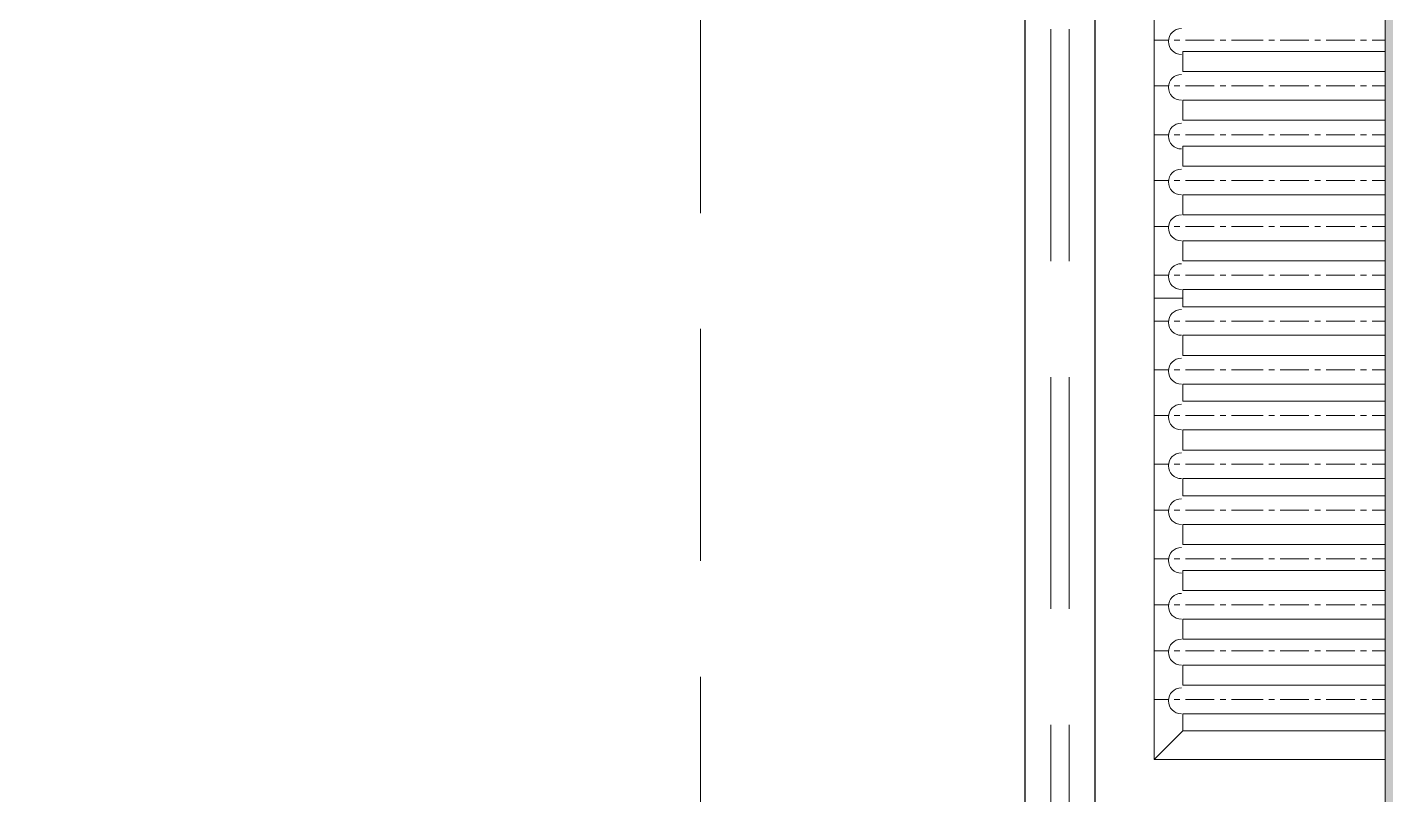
# Model space of a CAD drawing. Header units: metres. Extents: x 149 to 429, y -3 to 162.
# Drawn here: x 363.793 to 366.722, y 105.493 to 107.149 of the extents above; entities that cross this region are included whole.
import ezdxf

# ---------------------------------------------------------------- set-up
doc = ezdxf.new("R2010")
doc.units = ezdxf.units.M
doc.linetypes.add('IMPORT-Dashed _3_', pattern=[0.75, 0.5, -0.25])
doc.layers.add('1053_ARQ_BASE_MATADOURO_dwg', color=7, linetype='Continuous', lineweight=5, true_color=0x767676)
for name, color, linetype, lineweight in [('A-DETL', 7, 'Continuous', 5), ('A-DETL-GENF', 7, 'Continuous', 5), ('A-PAREDE', 7, 'Continuous', 30), ('A_PROJEÇÃO', 7, 'IMPORT-Dashed _3_', 5), ('PDF_EQUIPAMENTOS', 7, 'Continuous', 5)]:
    doc.layers.add(name, color=color, linetype=linetype, lineweight=lineweight)

# ---------------------------------------------------------------- blocks, each defined once
blk = doc.blocks.new('1053_ARQ_BASE_MATADOURO_dwg_arq geral tgov-4039641-TÉRREO 1_20 - Dependente 2')
at = {"layer": 'A-PAREDE', "color": 253, "true_color": 0xaaaaaa, "flags": 128}
blk.add_lwpolyline([(30.1053, 19.7332), (29.4796, 19.7332), (29.4796, 17.5382), (29.3296, 17.5382), (29.3296, 24.3382), (29.4796, 24.3382), (29.4796, 19.8832), (30.1053, 19.8832)], dxfattribs=at)
at = {"layer": 'A_PROJEÇÃO', "color": 253, "true_color": 0xaaaaaa}
blk.add_line((28.6296, 17.5617), (28.6296, 24.2546), dxfattribs=at)
at = {"layer": 'A_PROJEÇÃO', "color": 253, "true_color": 0xaaaaaa, "flags": 128}
for points in [[(29.3846, 16.7079), (29.3846, 21.3082), (29.3846, 25.0382)], [(29.4246, 16.7079), (29.4246, 21.3082), (29.4246, 25.0382)]]:
    blk.add_lwpolyline(points, dxfattribs=at)
blk = doc.blocks.new('1053_ARQ_BASE_MATADOURO_dwg_ARQ GALPAO TGOV-4039645-TÉRREO 1_20 - Dependente 2')
at = {"layer": 'PDF_EQUIPAMENTOS', "color": 253, "true_color": 0xaaaaaa}
for p, q in [((-12.4266, 14.0788), (-12.4575, 14.0788)), ((-12.4019, 14.0788), (-12.4143, 14.0788)), ((-12.3277, 14.0788), (-12.3895, 14.0788)), ((-12.303, 14.0788), (-12.3153, 14.0788)), ((-12.2226, 14.0788), (-12.2906, 14.0788)), ((-12.1979, 14.0788), (-12.2102, 14.0788)), ((-12.1237, 14.0788), (-12.1855, 14.0788)), ((-12.099, 14.0788), (-12.1113, 14.0788)), ((-12.0248, 14.0788), (-12.0866, 14.0788)), ((-12, 14.0788), (-12.0124, 14.0788)), ((-11.9595, 14.0788), (-11.9877, 14.0788)), ((-12.3957, 14.0108), (-11.9595, 14.0108)), ((-12.4266, 13.9798), (-12.4575, 13.9798)), ((-12.4019, 13.9798), (-12.4143, 13.9798)), ((-12.3277, 13.9798), (-12.3895, 13.9798)), ((-12.303, 13.9798), (-12.3153, 13.9798)), ((-12.2226, 13.9798), (-12.2906, 13.9798)), ((-12.1979, 13.9798), (-12.2102, 13.9798)), ((-12.1237, 13.9798), (-12.1855, 13.9798)), ((-12.099, 13.9798), (-12.1113, 13.9798)), ((-12.0248, 13.9798), (-12.0866, 13.9798)), ((-12, 13.9798), (-12.0124, 13.9798)), ((-11.9595, 13.9798), (-11.9877, 13.9798)), ((-12.3957, 13.9057), (-11.9595, 13.9057)), ((-12.4266, 13.8747), (-12.4575, 13.8747)), ((-12.4019, 13.8747), (-12.4143, 13.8747)), ((-12.3277, 13.8747), (-12.3895, 13.8747)), ((-12.303, 13.8747), (-12.3153, 13.8747)), ((-12.2226, 13.8747), (-12.2906, 13.8747)), ((-12.1979, 13.8747), (-12.2102, 13.8747)), ((-12.1237, 13.8747), (-12.1855, 13.8747)), ((-12.099, 13.8747), (-12.1113, 13.8747)), ((-12.0248, 13.8747), (-12.0866, 13.8747)), ((-12, 13.8747), (-12.0124, 13.8747)), ((-11.9595, 13.8747), (-11.9877, 13.8747)), ((-12.3957, 13.8067), (-11.9595, 13.8067)), ((-12.4266, 13.7758), (-12.4575, 13.7758)), ((-12.4019, 13.7758), (-12.4143, 13.7758)), ((-12.3277, 13.7758), (-12.3895, 13.7758)), ((-12.303, 13.7758), (-12.3153, 13.7758)), ((-12.2226, 13.7758), (-12.2906, 13.7758)), ((-12.1979, 13.7758), (-12.2102, 13.7758)), ((-12.1237, 13.7758), (-12.1855, 13.7758)), ((-12.099, 13.7758), (-12.1113, 13.7758)), ((-12.0248, 13.7758), (-12.0866, 13.7758)), ((-12, 13.7758), (-12.0124, 13.7758)), ((-11.9595, 13.7758), (-11.9877, 13.7758)), ((-12.4266, 13.6769), (-12.4575, 13.6769)), ((-12.4019, 13.6769), (-12.4143, 13.6769)), ((-12.3957, 13.7016), (-11.9595, 13.7016)), ((-12.3277, 13.6769), (-12.3895, 13.6769)), ((-12.303, 13.6769), (-12.3153, 13.6769)), ((-12.2226, 13.6769), (-12.2906, 13.6769)), ((-12.1979, 13.6769), (-12.2102, 13.6769)), ((-12.1237, 13.6769), (-12.1855, 13.6769)), ((-12.099, 13.6769), (-12.1113, 13.6769)), ((-12.0248, 13.6769), (-12.0866, 13.6769)), ((-12, 13.6769), (-12.0124, 13.6769)), ((-11.9595, 13.6769), (-11.9877, 13.6769)), ((-12.3957, 13.6027), (-11.9595, 13.6027)), ((-12.4266, 13.5718), (-12.4575, 13.5718)), ((-12.4019, 13.5718), (-12.4143, 13.5718)), ((-12.3277, 13.5718), (-12.3895, 13.5718)), ((-12.303, 13.5718), (-12.3153, 13.5718)), ((-12.2226, 13.5718), (-12.2906, 13.5718)), ((-12.1979, 13.5718), (-12.2102, 13.5718)), ((-12.1237, 13.5718), (-12.1855, 13.5718)), ((-12.099, 13.5718), (-12.1113, 13.5718)), ((-12.0248, 13.5718), (-12.0866, 13.5718)), ((-12, 13.5718), (-12.0124, 13.5718)), ((-11.9595, 13.5718), (-11.9877, 13.5718)), ((-12.4575, 13.5223), (-12.3957, 13.5223)), ((-12.3957, 13.5038), (-11.9595, 13.5038)), ((-12.4266, 13.4729), (-12.4575, 13.4729)), ((-12.4019, 13.4729), (-12.4143, 13.4729)), ((-12.3277, 13.4729), (-12.3895, 13.4729)), ((-12.303, 13.4729), (-12.3153, 13.4729)), ((-12.2226, 13.4729), (-12.2906, 13.4729)), ((-12.1979, 13.4729), (-12.2102, 13.4729)), ((-12.1237, 13.4729), (-12.1855, 13.4729)), ((-12.099, 13.4729), (-12.1113, 13.4729)), ((-12.0248, 13.4729), (-12.0866, 13.4729)), ((-12, 13.4729), (-12.0124, 13.4729)), ((-11.9595, 13.4729), (-11.9877, 13.4729)), ((-12.3957, 13.3987), (-11.9595, 13.3987)), ((-12.4266, 13.3678), (-12.4575, 13.3678)), ((-12.4019, 13.3678), (-12.4143, 13.3678)), ((-12.3277, 13.3678), (-12.3895, 13.3678)), ((-12.303, 13.3678), (-12.3153, 13.3678)), ((-12.2226, 13.3678), (-12.2906, 13.3678)), ((-12.1979, 13.3678), (-12.2102, 13.3678)), ((-12.1237, 13.3678), (-12.1855, 13.3678)), ((-12.099, 13.3678), (-12.1113, 13.3678)), ((-12.0248, 13.3678), (-12.0866, 13.3678)), ((-12, 13.3678), (-12.0124, 13.3678)), ((-11.9595, 13.3678), (-11.9877, 13.3678)), ((-12.3957, 13.2998), (-11.9595, 13.2998)), ((-12.4266, 13.2689), (-12.4575, 13.2689)), ((-12.4019, 13.2689), (-12.4143, 13.2689)), ((-12.3277, 13.2689), (-12.3895, 13.2689)), ((-12.303, 13.2689), (-12.3153, 13.2689)), ((-12.2226, 13.2689), (-12.2906, 13.2689)), ((-12.1979, 13.2689), (-12.2102, 13.2689)), ((-12.1237, 13.2689), (-12.1855, 13.2689)), ((-12.099, 13.2689), (-12.1113, 13.2689)), ((-12.0248, 13.2689), (-12.0866, 13.2689)), ((-12, 13.2689), (-12.0124, 13.2689)), ((-11.9595, 13.2689), (-11.9877, 13.2689)), ((-12.3957, 13.1947), (-11.9595, 13.1947)), ((-12.4266, 13.1638), (-12.4575, 13.1638)), ((-12.4019, 13.1638), (-12.4143, 13.1638)), ((-12.3277, 13.1638), (-12.3895, 13.1638)), ((-12.303, 13.1638), (-12.3153, 13.1638)), ((-12.2226, 13.1638), (-12.2906, 13.1638)), ((-12.1979, 13.1638), (-12.2102, 13.1638)), ((-12.1237, 13.1638), (-12.1855, 13.1638)), ((-12.099, 13.1638), (-12.1113, 13.1638)), ((-12.0248, 13.1638), (-12.0866, 13.1638)), ((-12, 13.1638), (-12.0124, 13.1638)), ((-11.9595, 13.1638), (-11.9877, 13.1638)), ((-12.3957, 13.0958), (-11.9595, 13.0958)), ((-12.4266, 13.0648), (-12.4575, 13.0648)), ((-12.4019, 13.0648), (-12.4143, 13.0648)), ((-12.3277, 13.0648), (-12.3895, 13.0648)), ((-12.303, 13.0648), (-12.3153, 13.0648)), ((-12.2226, 13.0648), (-12.2906, 13.0648)), ((-12.1979, 13.0648), (-12.2102, 13.0648)), ((-12.1237, 13.0648), (-12.1855, 13.0648)), ((-12.099, 13.0648), (-12.1113, 13.0648)), ((-12.0248, 13.0648), (-12.0866, 13.0648)), ((-12, 13.0648), (-12.0124, 13.0648)), ((-11.9595, 13.0648), (-11.9877, 13.0648)), ((-12.3957, 12.9907), (-11.9595, 12.9907)), ((-12.4266, 12.9597), (-12.4575, 12.9597)), ((-12.4019, 12.9597), (-12.4143, 12.9597)), ((-12.3277, 12.9597), (-12.3895, 12.9597)), ((-12.303, 12.9597), (-12.3153, 12.9597)), ((-12.2226, 12.9597), (-12.2906, 12.9597)), ((-12.1979, 12.9597), (-12.2102, 12.9597)), ((-12.1237, 12.9597), (-12.1855, 12.9597)), ((-12.099, 12.9597), (-12.1113, 12.9597)), ((-12.0248, 12.9597), (-12.0866, 12.9597)), ((-12, 12.9597), (-12.0124, 12.9597)), ((-11.9595, 12.9597), (-11.9877, 12.9597)), ((-12.3957, 12.8917), (-11.9595, 12.8917)), ((-12.4266, 12.8608), (-12.4575, 12.8608)), ((-12.4019, 12.8608), (-12.4143, 12.8608)), ((-12.3277, 12.8608), (-12.3895, 12.8608)), ((-12.303, 12.8608), (-12.3153, 12.8608)), ((-12.2226, 12.8608), (-12.2906, 12.8608)), ((-12.1979, 12.8608), (-12.2102, 12.8608)), ((-12.1237, 12.8608), (-12.1855, 12.8608)), ((-12.099, 12.8608), (-12.1113, 12.8608)), ((-12.0248, 12.8608), (-12.0866, 12.8608)), ((-12, 12.8608), (-12.0124, 12.8608)), ((-11.9595, 12.8608), (-11.9877, 12.8608)), ((-12.3957, 12.7866), (-11.9595, 12.7866)), ((-12.4266, 12.7619), (-12.4575, 12.7619)), ((-12.4019, 12.7619), (-12.4143, 12.7619)), ((-12.3277, 12.7619), (-12.3895, 12.7619)), ((-12.303, 12.7619), (-12.3153, 12.7619)), ((-12.2226, 12.7619), (-12.2906, 12.7619)), ((-12.1979, 12.7619), (-12.2102, 12.7619)), ((-12.1237, 12.7619), (-12.1855, 12.7619)), ((-12.099, 12.7619), (-12.1113, 12.7619)), ((-12.0248, 12.7619), (-12.0866, 12.7619)), ((-12, 12.7619), (-12.0124, 12.7619)), ((-11.9595, 12.7619), (-11.9877, 12.7619)), ((-12.3957, 12.6877), (-11.9595, 12.6877)), ((-12.4266, 12.6568), (-12.4575, 12.6568)), ((-12.4019, 12.6568), (-12.4143, 12.6568)), ((-12.3277, 12.6568), (-12.3895, 12.6568)), ((-12.303, 12.6568), (-12.3153, 12.6568)), ((-12.2226, 12.6568), (-12.2906, 12.6568)), ((-12.1979, 12.6568), (-12.2102, 12.6568)), ((-12.1237, 12.6568), (-12.1855, 12.6568)), ((-12.099, 12.6568), (-12.1113, 12.6568)), ((-12.0248, 12.6568), (-12.0866, 12.6568)), ((-12, 12.6568), (-12.0124, 12.6568)), ((-11.9595, 12.6568), (-11.9877, 12.6568)), ((-11.9595, 12.6259), (-12.3957, 12.6259)), ((-12.3957, 12.5888), (-12.4575, 12.527))]:
    blk.add_line(p, q, dxfattribs=at)
at = {"layer": 'PDF_EQUIPAMENTOS', "color": 253, "true_color": 0xaaaaaa, "flags": 128}
for points in [[(-12.4575, 14.3137), (-12.4575, 12.527), (-11.9595, 12.527)], [(-11.9595, 14.054), (-12.3957, 14.054), (-12.3957, 14.0108)], [(-11.9595, 13.9489), (-12.3957, 13.9489), (-12.3957, 13.9057)], [(-11.9595, 13.85), (-12.3957, 13.85), (-12.3957, 13.8067)], [(-11.9595, 13.7449), (-12.3957, 13.7449), (-12.3957, 13.7016)], [(-11.9595, 13.646), (-12.3957, 13.646), (-12.3957, 13.6027)], [(-11.9595, 13.5409), (-12.3957, 13.5409), (-12.3957, 13.5038)], [(-11.9595, 13.442), (-12.3957, 13.442), (-12.3957, 13.3987)], [(-11.9595, 13.3369), (-12.3957, 13.3369), (-12.3957, 13.2998)], [(-11.9595, 13.238), (-12.3957, 13.238), (-12.3957, 13.1947)], [(-11.9595, 13.1329), (-12.3957, 13.1329), (-12.3957, 13.0958)], [(-11.9595, 13.0339), (-12.3957, 13.0339), (-12.3957, 12.9907)], [(-11.9595, 12.935), (-12.3957, 12.935), (-12.3957, 12.8917)], [(-11.9595, 12.8299), (-12.3957, 12.8299), (-12.3957, 12.7866)], [(-11.9595, 12.731), (-12.3957, 12.731), (-12.3957, 12.6877)], [(-12.3957, 12.6259), (-12.3957, 12.5888), (-11.9595, 12.5888)]]:
    blk.add_lwpolyline(points, dxfattribs=at)
at = {"layer": 'PDF_EQUIPAMENTOS', "color": 253, "true_color": 0xaaaaaa}
for centre in [(-12.3988, 14.0757), (-12.3988, 13.9768), (-12.3988, 13.8717), (-12.3988, 13.7727), (-12.3988, 13.6738), (-12.3988, 13.5687), (-12.3988, 13.4698), (-12.3988, 13.3647), (-12.3988, 13.2658), (-12.3988, 13.1607), (-12.3988, 13.0618), (-12.3988, 12.9567), (-12.3988, 12.8577), (-12.3988, 12.7588), (-12.3988, 12.6537)]:
    blk.add_arc(centre, 0.0278, 90, 270, dxfattribs=at)
blk = doc.blocks.new('1053_ARQ_BASE_MATADOURO_dwg-3625622-TÉRREO 1_20 - Dependente 2')
for name, p in [('1053_ARQ_BASE_MATADOURO_dwg_arq geral tgov-4039641-TÉRREO 1_20 - Dependente 2', (130.2098, 83.186)), ('1053_ARQ_BASE_MATADOURO_dwg_ARQ GALPAO TGOV-4039645-TÉRREO 1_20 - Dependente 2', (172.2746, 93.0419))]:
    blk.add_blockref(name, p)

msp = doc.modelspace()

# ---------------------------------------------------------------- hatches: boundary and pattern name
at = {"layer": 'A-DETL-GENF', "true_color": 0xffff00}
h = msp.add_hatch(color=2, dxfattribs=at)
h.paths.add_polyline_path([(365.8845, 99.7704), (366.9273, 99.7791), (366.9273, 110.2375), (345.3444, 110.2375), (345.3444, 99.7704), (365.7098, 99.7704)])
h.paths.add_polyline_path([(348.6358, 99.8939), (345.729, 99.8939), (345.729, 109.9402), (366.7201, 109.9402), (366.7201, 99.8939), (349.5005, 99.8939)])

# ---------------------------------------------------------------- linework, layer by layer
at = {"layer": 'A-DETL'}
msp.add_line((366.7201, 109.9402), (366.7201, 99.8939), dxfattribs=at)

# ---------------------------------------------------------------- block references
at = {"layer": '1053_ARQ_BASE_MATADOURO_dwg', "color": 253, "true_color": 0xaaaaaa}
msp.add_blockref('1053_ARQ_BASE_MATADOURO_dwg-3625622-TÉRREO 1_20 - Dependente 2', (206.405, 0), dxfattribs=at)

doc.saveas('drawing.dxf')
